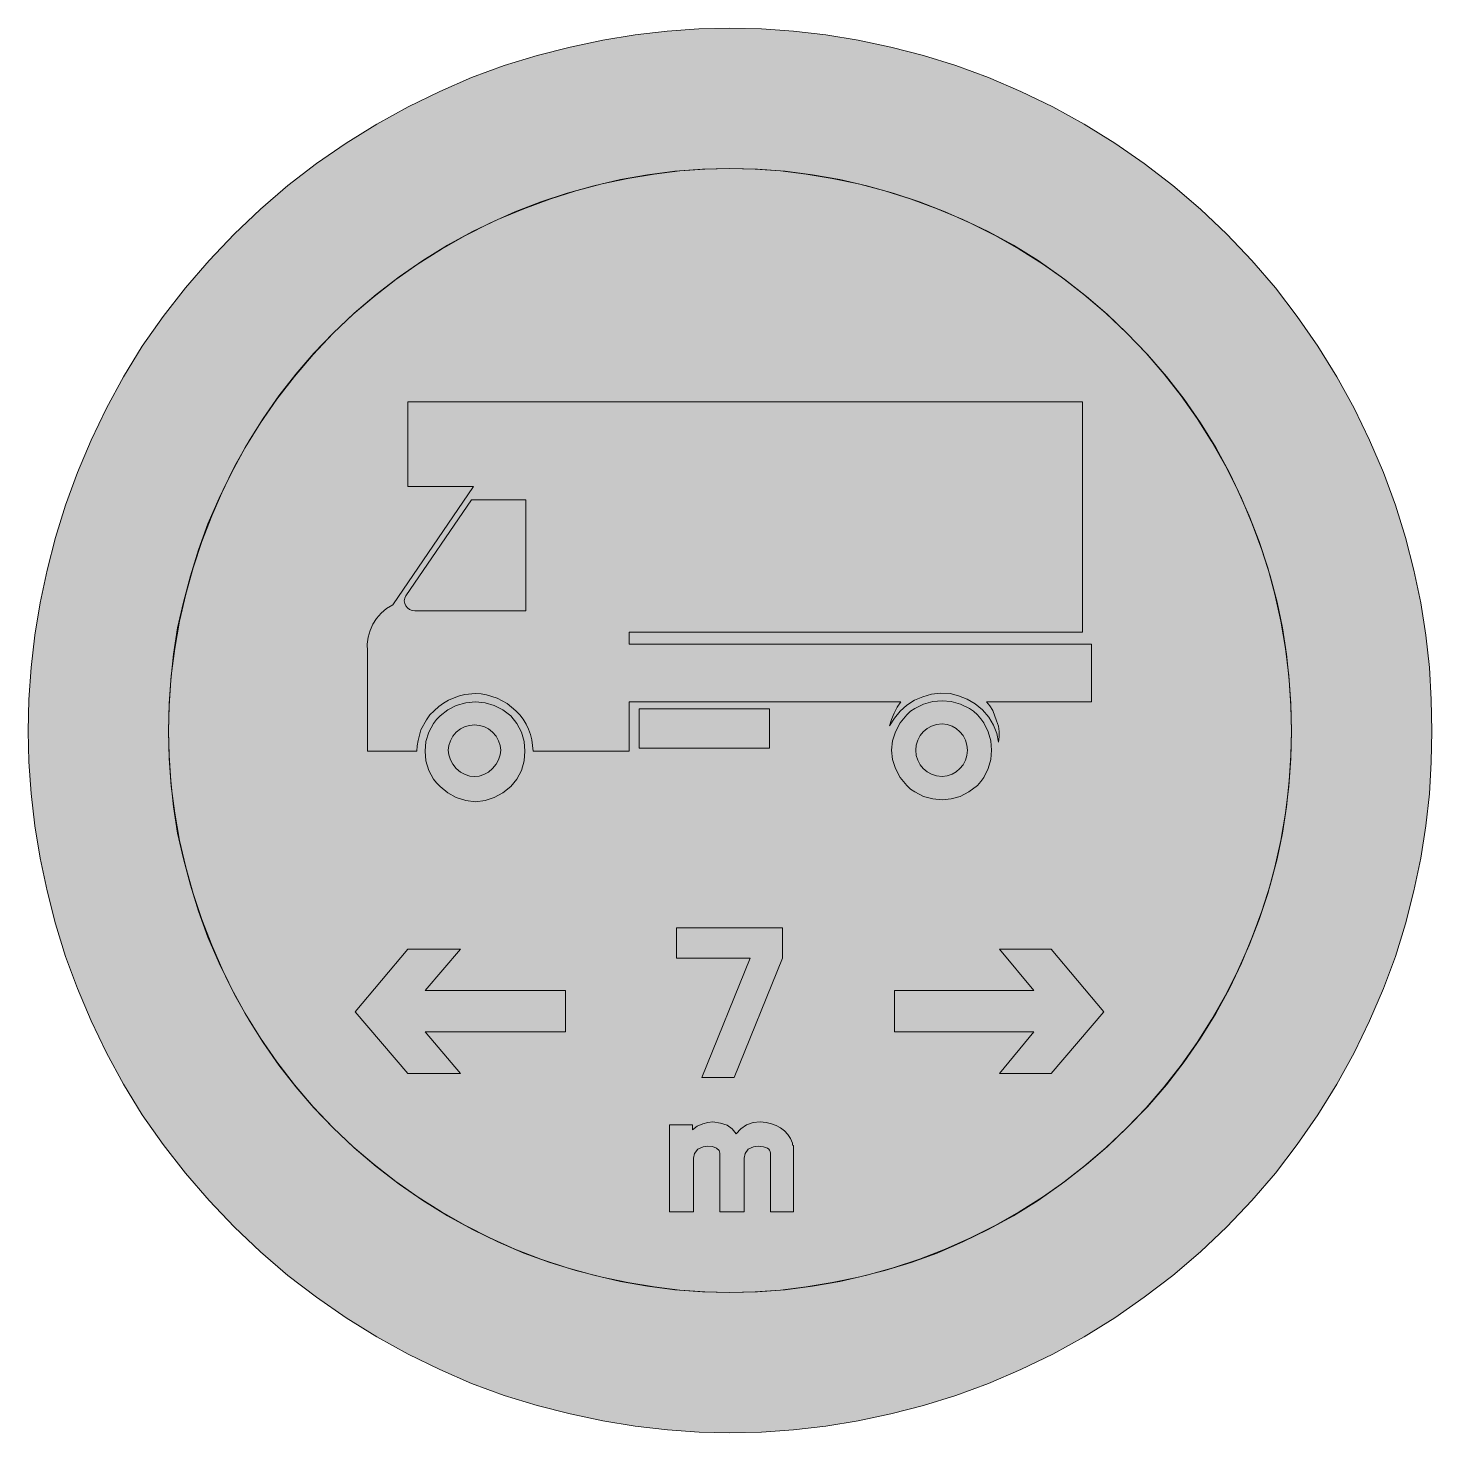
# Model space of a CAD drawing. Header units: metres. Extents: x 160 to 410, y 11 to 261.
import ezdxf

# ---------------------------------------------------------------- set-up
doc = ezdxf.new("R2010")
doc.units = ezdxf.units.M
for name, color, linetype, true_color in [('FILL_BLACK_000000', 7, 'Continuous', 0x000000), ('FILL_PINK_E1E1E1', 7, 'Continuous', 0xe1e1e1), ('STROKE_BLACK_000000', 7, 'Continuous', 0x000000)]:
    doc.layers.add(name, color=color, linetype=linetype, true_color=true_color)

msp = doc.modelspace()

# ---------------------------------------------------------------- hatches: boundary and pattern name
at = {"layer": 'FILL_BLACK_000000', "true_color": 0x000000}
h = msp.add_hatch(color=7, dxfattribs=at)
h.dxf.hatch_style = 1
h.paths.add_polyline_path([(409.41, 124.69), (408.8, 118.99), (407.88, 113.22), (406.66, 107.39), (405.16, 101.54), (403.35, 95.73), (401.22, 90), (398.76, 84.23), (395.98, 78.55), (392.89, 72.96), (389.52, 67.5), (385.87, 62.2), (381.96, 57.1), (377.77, 52.21), (373.32, 47.52), (368.6, 43.07), (363.67, 38.88), (358.56, 34.97), (353.34, 31.32), (347.88, 27.95), (342.29, 24.86), (336.61, 22.08), (330.84, 19.62), (325.03, 17.49), (319.23, 15.68), (313.42, 14.18), (307.62, 12.96), (301.82, 12.01), (296.05, 11.34), (290.36, 10.94), (284.76, 10.8), (279.25, 10.94), (273.6, 11.34), (267.84, 12.01), (262.08, 12.96), (256.25, 14.18), (250.38, 15.68), (244.51, 17.49), (238.68, 19.62), (233.02, 22.08), (227.38, 24.86), (221.82, 27.95), (216.36, 31.32), (211.06, 34.97), (205.96, 38.88), (201.07, 43.07), (196.38, 47.52), (191.92, 52.21), (187.72, 57.1), (183.75, 62.2), (180, 67.5), (176.66, 72.96), (173.63, 78.55), (170.91, 84.23), (168.48, 90), (166.35, 95.73), (164.54, 101.54), (163.04, 107.39), (161.82, 113.22), (160.87, 118.98), (160.2, 124.74), (159.79, 130.39), (159.66, 135.9), (159.79, 141.5), (160.2, 147.2), (160.87, 152.96), (161.82, 158.76), (163.04, 164.56), (164.54, 170.37), (166.35, 176.17), (168.48, 181.98), (170.91, 187.75), (173.63, 193.43), (176.66, 199.02), (180, 204.48), (183.75, 209.78), (187.72, 214.87), (191.92, 219.77), (196.38, 224.46), (201.07, 228.91), (205.96, 233.1), (211.06, 237.02), (216.36, 240.66), (221.82, 244.03), (227.38, 247.12), (233.02, 249.9), (238.68, 252.36), (244.51, 254.49), (250.38, 256.3), (256.25, 257.8), (262.08, 259.02), (267.85, 259.96), (273.55, 260.64), (279.19, 261.04), (284.76, 261.18), (290.36, 261.04), (296.05, 260.64), (301.82, 259.96), (307.62, 259.02), (313.42, 257.8), (319.23, 256.3), (325.03, 254.49), (330.84, 252.36), (336.61, 249.9), (342.29, 247.12), (347.88, 244.03), (353.34, 240.66), (358.56, 237.02), (363.67, 233.1), (368.6, 228.91), (373.32, 224.46), (377.77, 219.77), (381.96, 214.87), (385.87, 209.78), (389.52, 204.48), (392.89, 199.02), (395.98, 193.43), (398.76, 187.75), (401.22, 181.98), (403.35, 176.18), (405.16, 170.37), (406.66, 164.56), (407.88, 158.76), (408.8, 152.96), (409.41, 147.2), (409.75, 141.5), (409.86, 135.9), (409.75, 130.33), (409.41, 124.69)])
h.paths.add_polyline_path([(384.43, 144.95), (383.93, 149.57), (383.22, 154.26), (382.27, 158.88), (381.06, 163.53), (379.57, 168.18), (377.82, 172.8), (375.93, 177.38), (373.77, 181.93), (371.34, 186.42), (368.64, 190.8), (365.7, 195.02), (362.54, 199.08), (359.15, 203), (355.5, 206.82), (351.76, 210.36), (347.85, 213.71), (343.81, 216.84), (339.66, 219.78), (335.28, 222.48), (330.79, 224.91), (326.24, 227.07), (321.66, 228.96), (317.04, 230.71), (312.37, 232.2), (307.66, 233.41), (302.94, 234.36), (298.35, 235.17), (293.78, 235.73), (289.25, 236.06), (284.76, 236.16), (280.3, 236.06), (275.8, 235.73), (271.24, 235.17), (266.58, 234.36), (261.96, 233.41), (257.31, 232.2), (252.66, 230.71), (248.04, 228.96), (243.38, 227.07), (238.84, 224.91), (234.4, 222.48), (230.04, 219.78), (225.79, 216.84), (221.69, 213.71), (217.76, 210.36), (214.02, 206.82), (210.48, 203), (207.13, 199.08), (204, 195.02), (201.06, 190.8), (198.36, 186.42), (195.91, 181.93), (193.69, 177.38), (191.7, 172.8), (190.05, 168.18), (188.59, 163.53), (187.35, 158.88), (186.3, 154.26), (185.59, 149.57), (185.08, 144.95), (184.78, 140.39), (184.68, 135.9), (184.78, 131.52), (185.08, 127.01), (185.59, 122.41), (186.3, 117.72), (187.35, 113.1), (188.59, 108.45), (190.05, 103.8), (191.7, 99.18), (193.69, 94.52), (195.91, 89.98), (198.36, 85.54), (201.06, 81.18), (204, 76.93), (207.13, 72.83), (210.48, 68.9), (214.02, 65.16), (217.76, 61.62), (221.69, 58.27), (225.79, 55.14), (230.04, 52.2), (234.4, 49.5), (238.84, 47.05), (243.38, 44.83), (248.04, 42.84), (252.66, 41.19), (257.31, 39.76), (261.96, 38.56), (266.58, 37.62), (271.24, 36.81), (275.8, 36.25), (280.3, 35.92), (284.76, 35.82), (289.25, 35.92), (293.78, 36.25), (298.35, 36.81), (302.94, 37.62), (307.66, 38.56), (312.37, 39.76), (317.04, 41.19), (321.66, 42.84), (326.24, 44.83), (330.79, 47.05), (335.28, 49.5), (339.66, 52.2), (343.81, 55.14), (347.85, 58.27), (351.76, 61.62), (355.5, 65.16), (359.15, 68.9), (362.54, 72.83), (365.7, 76.93), (368.64, 81.18), (371.34, 85.54), (373.77, 89.98), (375.93, 94.52), (377.82, 99.18), (379.57, 103.8), (381.06, 108.45), (382.27, 113.1), (383.22, 117.72), (383.93, 122.41), (384.43, 127.01), (384.74, 131.52), (384.84, 135.9), (384.74, 140.39), (384.43, 144.95)], flags=16)
h = msp.add_hatch(color=7, dxfattribs=at)
h.dxf.hatch_style = 1
h.paths.add_polyline_path([(227.34, 194.58), (347.58, 194.58), (347.58, 153.54), (266.76, 153.54), (266.76, 151.38), (349.2, 151.38), (349.2, 141.12), (330.48, 141.12), (331.09, 140.38), (331.58, 139.54), (332.28, 137.7), (332.59, 136.75), (332.73, 135.81), (332.74, 134.86), (332.64, 133.92), (332.34, 135.43), (331.74, 136.93), (330.87, 138.37), (329.76, 139.68), (328.46, 140.76), (327.02, 141.59), (325.51, 142.19), (324, 142.56), (322.33, 142.63), (320.69, 142.44), (319.13, 142.02), (317.65, 141.37), (316.3, 140.51), (315.09, 139.45), (314.05, 138.21), (313.2, 136.8), (313.53, 137.98), (313.99, 139.09), (314.54, 140.14), (315.18, 141.12), (266.76, 141.12), (266.76, 132.3), (249.66, 132.3), (249.46, 134.31), (249.21, 135.29), (248.87, 136.24), (248.44, 137.14), (247.91, 138), (247.3, 138.78), (246.6, 139.5), (245.02, 140.81), (243.27, 141.77), (241.39, 142.36), (240.4, 142.51), (239.4, 142.56), (237.51, 142.4), (236.56, 142.18), (235.62, 141.84), (234.6, 141.4), (233.68, 140.87), (232.84, 140.25), (232.02, 139.5), (231.27, 138.76), (230.65, 137.92), (229.68, 136.08), (229.18, 134.19), (229.02, 133.24), (228.96, 132.3), (220.14, 132.3), (220.14, 150.12), (220.1, 151.39), (220.26, 152.63), (220.6, 153.82), (221.11, 154.93), (221.78, 155.97), (222.6, 156.9), (223.55, 157.72), (224.64, 158.4), (239.04, 179.46), (227.34, 179.46), (227.34, 194.58)])
h.paths.add_polyline_path([(226.98, 160.02), (226.78, 159.59), (226.71, 159.12), (226.78, 158.65), (226.98, 158.22), (227.28, 157.85), (227.65, 157.57), (228.09, 157.38), (228.6, 157.32), (248.4, 157.32), (248.4, 177.12), (238.68, 177.12), (226.98, 160.02)], flags=16)
h = msp.add_hatch(color=7, dxfattribs=at)
h.dxf.hatch_style = 1
h.paths.add_polyline_path([(247.57, 128.88), (246.78, 127.34), (245.7, 126), (244.29, 124.89), (242.75, 124.04), (241.12, 123.49), (239.4, 123.3), (237.66, 123.49), (235.98, 124.04), (234.44, 124.89), (233.1, 126), (232.47, 126.64), (231.92, 127.34), (231.07, 128.88), (230.57, 130.56), (230.4, 132.3), (230.57, 134.04), (231.07, 135.72), (231.92, 137.26), (232.47, 137.96), (233.1, 138.6), (234.44, 139.68), (235.98, 140.47), (237.66, 140.95), (239.4, 141.12), (241.12, 140.95), (242.75, 140.47), (244.29, 139.68), (245.7, 138.6), (246.78, 137.26), (247.57, 135.72), (248.05, 134.04), (248.22, 132.3), (248.05, 130.56), (247.57, 128.88)])
h.paths.add_polyline_path([(243.52, 134.17), (243.06, 134.99), (242.46, 135.72), (241.73, 136.3), (240.91, 136.69), (240.06, 136.91), (239.22, 136.98), (238.38, 136.91), (237.53, 136.69), (236.71, 136.3), (235.98, 135.72), (235.38, 134.99), (234.92, 134.17), (234.64, 133.32), (234.54, 132.48), (234.64, 131.64), (234.92, 130.79), (235.38, 129.97), (235.98, 129.24), (236.71, 128.56), (237.53, 128.12), (238.38, 127.87), (239.22, 127.8), (240.06, 127.87), (240.91, 128.12), (241.73, 128.56), (242.46, 129.24), (243.06, 129.97), (243.52, 130.79), (243.8, 131.64), (243.9, 132.48), (243.8, 133.32), (243.52, 134.17)], flags=16)
h = msp.add_hatch(color=7, dxfattribs=at)
h.dxf.hatch_style = 1
h.paths.add_polyline_path([(330.79, 129.19), (330.01, 127.62), (329.49, 126.88), (328.86, 126.18), (327.34, 125.03), (325.78, 124.24), (324.18, 123.8), (322.56, 123.66), (320.92, 123.8), (319.27, 124.24), (317.7, 125.03), (316.96, 125.55), (316.26, 126.18), (315.08, 127.62), (314.23, 129.19), (313.73, 130.84), (313.56, 132.48), (313.73, 134.12), (314.23, 135.76), (315.08, 137.34), (316.26, 138.78), (316.96, 139.41), (317.7, 139.93), (319.27, 140.71), (320.92, 141.16), (322.56, 141.3), (324.2, 141.16), (325.84, 140.71), (327.42, 139.93), (328.16, 139.41), (328.86, 138.78), (329.49, 138.08), (330.01, 137.34), (330.79, 135.76), (331.24, 134.12), (331.38, 132.48), (331.24, 130.84), (330.79, 129.19)])
h.paths.add_polyline_path([(326.71, 134.27), (326.3, 135.07), (325.75, 135.76), (325.09, 136.34), (324.33, 136.78), (323.48, 137.06), (322.56, 137.16), (321.58, 137.06), (320.69, 136.78), (319.89, 136.34), (319.21, 135.76), (318.65, 135.07), (318.23, 134.27), (317.97, 133.4), (317.88, 132.48), (317.97, 131.56), (318.23, 130.69), (318.65, 129.89), (319.21, 129.19), (319.89, 128.62), (320.69, 128.18), (321.58, 127.9), (322.56, 127.8), (323.48, 127.9), (324.33, 128.18), (325.09, 128.62), (325.75, 129.19), (326.3, 129.89), (326.71, 130.69), (326.97, 131.56), (327.06, 132.48), (326.97, 133.4), (326.71, 134.27)], flags=16)
h = msp.add_hatch(color=7, dxfattribs=at)
h.dxf.hatch_style = 1
h.paths.add_polyline_path([(291.78, 139.86), (291.78, 132.84), (268.56, 132.84), (268.56, 139.86), (291.78, 139.86)])
h = msp.add_hatch(color=7, dxfattribs=at)
h.dxf.hatch_style = 1
h.paths.add_polyline_path([(288.36, 95.4), (275.22, 95.4), (275.22, 100.8), (294.12, 100.8), (294.12, 95.4), (285.48, 74.16), (279.72, 74.16), (288.36, 95.4)])
h = msp.add_hatch(color=7, dxfattribs=at)
h.dxf.hatch_style = 1
h.paths.add_polyline_path([(236.7, 97.02), (230.4, 89.64), (255.42, 89.64), (255.42, 82.26), (230.4, 82.26), (236.7, 74.88), (227.34, 74.88), (217.98, 85.86), (227.34, 97.02), (236.7, 97.02)])
h = msp.add_hatch(color=7, dxfattribs=at)
h.dxf.hatch_style = 1
h.paths.add_polyline_path([(351.36, 85.86), (342, 74.88), (332.82, 74.88), (338.94, 82.26), (314.1, 82.26), (314.1, 89.64), (338.94, 89.64), (332.82, 97.02), (342, 97.02), (351.36, 85.86)])
h = msp.add_hatch(color=7, dxfattribs=at)
h.dxf.hatch_style = 1
h.paths.add_polyline_path([(291.96, 50.22), (291.96, 60.66), (291.94, 60.93), (291.78, 61.2), (291.67, 61.38), (291.42, 61.56), (290.74, 61.81), (289.8, 61.92), (288.97, 61.78), (288, 61.38), (287.44, 60.57), (287.28, 59.76), (287.28, 50.22), (282.96, 50.22), (282.96, 60.66), (282.8, 61.16), (282.35, 61.56), (281.67, 61.82), (280.8, 61.92), (279.97, 61.78), (279, 61.38), (278.44, 60.57), (278.28, 59.76), (278.28, 50.22), (273.96, 50.22), (273.96, 65.7), (278.1, 65.7), (278.1, 64.8), (278.93, 65.47), (279.9, 65.88), (280.8, 66.13), (281.7, 66.24), (283.08, 66.03), (284.24, 65.63), (285.17, 65), (285.84, 64.08), (286.72, 65.02), (287.73, 65.7), (288.88, 66.1), (290.16, 66.24), (291.2, 66.12), (292.15, 65.9), (293.01, 65.58), (293.78, 65.16), (294.46, 64.64), (295.05, 64.01), (295.53, 63.29), (295.92, 62.46), (295.92, 62.1), (296.08, 62.01), (296.1, 61.92), (296.1, 61.74), (296.1, 61.38), (296.1, 50.22), (291.96, 50.22)])
at = {"layer": 'FILL_PINK_E1E1E1', "true_color": 0xe1e1e1}
h = msp.add_hatch(color=7, dxfattribs=at)
h.dxf.hatch_style = 1
h.paths.add_polyline_path([(384.72, 130.98), (384.37, 126.09), (383.78, 121.23), (382.95, 116.41), (381.89, 111.65), (380.59, 106.94), (379.05, 102.3), (377.28, 97.74), (375.28, 93.21), (373.07, 88.8), (370.64, 84.52), (368.01, 80.37), (365.18, 76.35), (362.14, 72.48), (358.92, 68.75), (355.5, 65.16), (351.97, 61.8), (348.29, 58.62), (344.44, 55.62), (340.45, 52.81), (336.31, 50.19), (332.04, 47.77), (327.63, 45.56), (323.1, 43.56), (318.53, 41.78), (313.87, 40.22), (309.13, 38.9), (304.33, 37.8), (299.49, 36.94), (294.6, 36.32), (289.69, 35.95), (284.76, 35.82), (279.84, 35.95), (274.95, 36.32), (270.08, 36.94), (265.25, 37.8), (260.47, 38.9), (255.73, 40.22), (251.04, 41.78), (246.42, 43.56), (241.95, 45.56), (237.59, 47.77), (233.34, 50.19), (229.21, 52.81), (225.2, 55.62), (221.34, 58.62), (217.6, 61.8), (214.02, 65.16), (210.6, 68.75), (207.38, 72.48), (204.35, 76.35), (201.53, 80.37), (198.92, 84.52), (196.53, 88.8), (194.36, 93.21), (192.42, 97.74), (190.64, 102.3), (189.08, 106.94), (187.76, 111.65), (186.66, 116.41), (185.8, 121.23), (185.18, 126.09), (184.81, 130.98), (184.68, 135.9), (184.81, 140.83), (185.18, 145.74), (185.8, 150.63), (186.66, 155.47), (187.76, 160.27), (189.08, 165.01), (190.64, 169.67), (192.42, 174.24), (194.36, 178.77), (196.53, 183.18), (198.92, 187.46), (201.53, 191.61), (204.35, 195.63), (207.38, 199.5), (210.6, 203.23), (214.02, 206.82), (217.6, 210.18), (221.34, 213.36), (225.2, 216.36), (229.21, 219.17), (233.34, 221.79), (237.59, 224.21), (241.95, 226.42), (246.42, 228.42), (251.04, 230.2), (255.73, 231.76), (260.47, 233.08), (265.25, 234.18), (270.08, 235.04), (274.95, 235.66), (279.84, 236.03), (284.76, 236.16), (289.69, 236.03), (294.6, 235.66), (299.49, 235.04), (304.33, 234.18), (309.13, 233.08), (313.87, 231.76), (318.53, 230.2), (323.1, 228.42), (327.63, 226.42), (332.04, 224.21), (336.31, 221.79), (340.45, 219.17), (344.44, 216.36), (348.29, 213.36), (351.97, 210.18), (355.5, 206.82), (358.92, 203.23), (362.14, 199.5), (365.18, 195.63), (368.01, 191.61), (370.64, 187.46), (373.07, 183.18), (375.28, 178.77), (377.28, 174.24), (379.05, 169.67), (380.59, 165.01), (381.89, 160.27), (382.95, 155.47), (383.78, 150.63), (384.37, 145.74), (384.72, 140.83), (384.84, 135.9), (384.72, 130.98)])

# ---------------------------------------------------------------- linework, layer by layer
at = {"layer": 'FILL_BLACK_000000', "lineweight": 0, "true_color": 0x000000}
for points in [[(409.41, 124.69), (408.8, 118.99), (407.88, 113.22), (406.66, 107.39), (405.16, 101.54), (403.35, 95.73), (401.22, 90), (398.76, 84.23), (395.98, 78.55), (392.89, 72.96), (389.52, 67.5), (385.87, 62.2), (381.96, 57.1), (377.77, 52.21), (373.32, 47.52), (368.6, 43.07), (363.67, 38.88), (358.56, 34.97), (353.34, 31.32), (347.88, 27.95), (342.29, 24.86), (336.61, 22.08), (330.84, 19.62), (325.03, 17.49), (319.23, 15.68), (313.42, 14.18), (307.62, 12.96), (301.82, 12.01), (296.05, 11.34), (290.36, 10.94), (284.76, 10.8), (279.25, 10.94), (273.6, 11.34), (267.84, 12.01), (262.08, 12.96), (256.25, 14.18), (250.38, 15.68), (244.51, 17.49), (238.68, 19.62), (233.02, 22.08), (227.38, 24.86), (221.82, 27.95), (216.36, 31.32), (211.06, 34.97), (205.96, 38.88), (201.07, 43.07), (196.38, 47.52), (191.92, 52.21), (187.72, 57.1), (183.75, 62.2), (180, 67.5), (176.66, 72.96), (173.63, 78.55), (170.91, 84.23), (168.48, 90), (166.35, 95.73), (164.54, 101.54), (163.04, 107.39), (161.82, 113.22), (160.87, 118.98), (160.2, 124.74), (159.79, 130.39), (159.66, 135.9), (159.79, 141.5), (160.2, 147.2), (160.87, 152.96), (161.82, 158.76), (163.04, 164.56), (164.54, 170.37), (166.35, 176.17), (168.48, 181.98), (170.91, 187.75), (173.63, 193.43), (176.66, 199.02), (180, 204.48), (183.75, 209.78), (187.72, 214.87), (191.92, 219.77), (196.38, 224.46), (201.07, 228.91), (205.96, 233.1), (211.06, 237.02), (216.36, 240.66), (221.82, 244.03), (227.38, 247.12), (233.02, 249.9), (238.68, 252.36), (244.51, 254.49), (250.38, 256.3), (256.25, 257.8), (262.08, 259.02), (267.85, 259.96), (273.55, 260.64), (279.19, 261.04), (284.76, 261.18), (290.36, 261.04), (296.05, 260.64), (301.82, 259.96), (307.62, 259.02), (313.42, 257.8), (319.23, 256.3), (325.03, 254.49), (330.84, 252.36), (336.61, 249.9), (342.29, 247.12), (347.88, 244.03), (353.34, 240.66), (358.56, 237.02), (363.67, 233.1), (368.6, 228.91), (373.32, 224.46), (377.77, 219.77), (381.96, 214.87), (385.87, 209.78), (389.52, 204.48), (392.89, 199.02), (395.98, 193.43), (398.76, 187.75), (401.22, 181.98), (403.35, 176.18), (405.16, 170.37), (406.66, 164.56), (407.88, 158.76), (408.8, 152.96), (409.41, 147.2), (409.75, 141.5), (409.86, 135.9), (409.75, 130.33)], [(384.43, 144.95), (383.93, 149.57), (383.22, 154.26), (382.27, 158.88), (381.06, 163.53), (379.57, 168.18), (377.82, 172.8), (375.93, 177.38), (373.77, 181.93), (371.34, 186.42), (368.64, 190.8), (365.7, 195.02), (362.54, 199.08), (359.15, 203), (355.5, 206.82), (351.76, 210.36), (347.85, 213.71), (343.81, 216.84), (339.66, 219.78), (335.28, 222.48), (330.79, 224.91), (326.24, 227.07), (321.66, 228.96), (317.04, 230.71), (312.37, 232.2), (307.66, 233.41), (302.94, 234.36), (298.35, 235.17), (293.78, 235.73), (289.25, 236.06), (284.76, 236.16), (280.3, 236.06), (275.8, 235.73), (271.24, 235.17), (266.58, 234.36), (261.96, 233.41), (257.31, 232.2), (252.66, 230.71), (248.04, 228.96), (243.38, 227.07), (238.84, 224.91), (234.4, 222.48), (230.04, 219.78), (225.79, 216.84), (221.69, 213.71), (217.76, 210.36), (214.02, 206.82), (210.48, 203), (207.13, 199.08), (204, 195.02), (201.06, 190.8), (198.36, 186.42), (195.91, 181.93), (193.69, 177.38), (191.7, 172.8), (190.05, 168.18), (188.59, 163.53), (187.35, 158.88), (186.3, 154.26), (185.59, 149.57), (185.08, 144.95), (184.78, 140.39), (184.68, 135.9), (184.78, 131.52), (185.08, 127.01), (185.59, 122.41), (186.3, 117.72), (187.35, 113.1), (188.59, 108.45), (190.05, 103.8), (191.7, 99.18), (193.69, 94.52), (195.91, 89.98), (198.36, 85.54), (201.06, 81.18), (204, 76.93), (207.13, 72.83), (210.48, 68.9), (214.02, 65.16), (217.76, 61.62), (221.69, 58.27), (225.79, 55.14), (230.04, 52.2), (234.4, 49.5), (238.84, 47.05), (243.38, 44.83), (248.04, 42.84), (252.66, 41.19), (257.31, 39.76), (261.96, 38.56), (266.58, 37.62), (271.24, 36.81), (275.8, 36.25), (280.3, 35.92), (284.76, 35.82), (289.25, 35.92), (293.78, 36.25), (298.35, 36.81), (302.94, 37.62), (307.66, 38.56), (312.37, 39.76), (317.04, 41.19), (321.66, 42.84), (326.24, 44.83), (330.79, 47.05), (335.28, 49.5), (339.66, 52.2), (343.81, 55.14), (347.85, 58.27), (351.76, 61.62), (355.5, 65.16), (359.15, 68.9), (362.54, 72.83), (365.7, 76.93), (368.64, 81.18), (371.34, 85.54), (373.77, 89.98), (375.93, 94.52), (377.82, 99.18), (379.57, 103.8), (381.06, 108.45), (382.27, 113.1), (383.22, 117.72), (383.93, 122.41), (384.43, 127.01), (384.74, 131.52), (384.84, 135.9), (384.74, 140.39)], [(227.34, 194.58), (347.58, 194.58), (347.58, 153.54), (266.76, 153.54), (266.76, 151.38), (349.2, 151.38), (349.2, 141.12), (330.48, 141.12), (331.09, 140.38), (331.58, 139.54), (332.28, 137.7), (332.59, 136.75), (332.73, 135.81), (332.74, 134.86), (332.64, 133.92), (332.34, 135.43), (331.74, 136.93), (330.87, 138.37), (329.76, 139.68), (328.46, 140.76), (327.02, 141.59), (325.51, 142.19), (324, 142.56), (322.33, 142.63), (320.69, 142.44), (319.13, 142.02), (317.65, 141.37), (316.3, 140.51), (315.09, 139.45), (314.05, 138.21), (313.2, 136.8), (313.53, 137.98), (313.99, 139.09), (314.54, 140.14), (315.18, 141.12), (266.76, 141.12), (266.76, 132.3), (249.66, 132.3), (249.46, 134.31), (249.21, 135.29), (248.87, 136.24), (248.44, 137.14), (247.91, 138), (247.3, 138.78), (246.6, 139.5), (245.02, 140.81), (243.27, 141.77), (241.39, 142.36), (240.4, 142.51), (239.4, 142.56), (237.51, 142.4), (236.56, 142.18), (235.62, 141.84), (234.6, 141.4), (233.68, 140.87), (232.84, 140.25), (232.02, 139.5), (231.27, 138.76), (230.65, 137.92), (229.68, 136.08), (229.18, 134.19), (229.02, 133.24), (228.96, 132.3), (220.14, 132.3), (220.14, 150.12), (220.1, 151.39), (220.26, 152.63), (220.6, 153.82), (221.11, 154.93), (221.78, 155.97), (222.6, 156.9), (223.55, 157.72), (224.64, 158.4), (239.04, 179.46), (227.34, 179.46)], [(226.98, 160.02), (226.78, 159.59), (226.71, 159.12), (226.78, 158.65), (226.98, 158.22), (227.28, 157.85), (227.65, 157.57), (228.09, 157.38), (228.6, 157.32), (248.4, 157.32), (248.4, 177.12), (238.68, 177.12)], [(247.57, 128.88), (246.78, 127.34), (245.7, 126), (244.29, 124.89), (242.75, 124.04), (241.12, 123.49), (239.4, 123.3), (237.66, 123.49), (235.98, 124.04), (234.44, 124.89), (233.1, 126), (232.47, 126.64), (231.92, 127.34), (231.07, 128.88), (230.57, 130.56), (230.4, 132.3), (230.57, 134.04), (231.07, 135.72), (231.92, 137.26), (232.47, 137.96), (233.1, 138.6), (234.44, 139.68), (235.98, 140.47), (237.66, 140.95), (239.4, 141.12), (241.12, 140.95), (242.75, 140.47), (244.29, 139.68), (245.7, 138.6), (246.78, 137.26), (247.57, 135.72), (248.05, 134.04), (248.22, 132.3), (248.05, 130.56)], [(330.79, 129.19), (330.01, 127.62), (329.49, 126.88), (328.86, 126.18), (327.34, 125.03), (325.78, 124.24), (324.18, 123.8), (322.56, 123.66), (320.92, 123.8), (319.27, 124.24), (317.7, 125.03), (316.96, 125.55), (316.26, 126.18), (315.08, 127.62), (314.23, 129.19), (313.73, 130.84), (313.56, 132.48), (313.73, 134.12), (314.23, 135.76), (315.08, 137.34), (316.26, 138.78), (316.96, 139.41), (317.7, 139.93), (319.27, 140.71), (320.92, 141.16), (322.56, 141.3), (324.2, 141.16), (325.84, 140.71), (327.42, 139.93), (328.16, 139.41), (328.86, 138.78), (329.49, 138.08), (330.01, 137.34), (330.79, 135.76), (331.24, 134.12), (331.38, 132.48), (331.24, 130.84)], [(291.78, 139.86), (291.78, 132.84), (268.56, 132.84), (268.56, 139.86)], [(243.52, 134.17), (243.06, 134.99), (242.46, 135.72), (241.73, 136.3), (240.91, 136.69), (240.06, 136.91), (239.22, 136.98), (238.38, 136.91), (237.53, 136.69), (236.71, 136.3), (235.98, 135.72), (235.38, 134.99), (234.92, 134.17), (234.64, 133.32), (234.54, 132.48), (234.64, 131.64), (234.92, 130.79), (235.38, 129.97), (235.98, 129.24), (236.71, 128.56), (237.53, 128.12), (238.38, 127.87), (239.22, 127.8), (240.06, 127.87), (240.91, 128.12), (241.73, 128.56), (242.46, 129.24), (243.06, 129.97), (243.52, 130.79), (243.8, 131.64), (243.9, 132.48), (243.8, 133.32)], [(326.71, 134.27), (326.3, 135.07), (325.75, 135.76), (325.09, 136.34), (324.33, 136.78), (323.48, 137.06), (322.56, 137.16), (321.58, 137.06), (320.69, 136.78), (319.89, 136.34), (319.21, 135.76), (318.65, 135.07), (318.23, 134.27), (317.97, 133.4), (317.88, 132.48), (317.97, 131.56), (318.23, 130.69), (318.65, 129.89), (319.21, 129.19), (319.89, 128.62), (320.69, 128.18), (321.58, 127.9), (322.56, 127.8), (323.48, 127.9), (324.33, 128.18), (325.09, 128.62), (325.75, 129.19), (326.3, 129.89), (326.71, 130.69), (326.97, 131.56), (327.06, 132.48), (326.97, 133.4)], [(288.36, 95.4), (275.22, 95.4), (275.22, 100.8), (294.12, 100.8), (294.12, 95.4), (285.48, 74.16), (279.72, 74.16)], [(236.7, 97.02), (230.4, 89.64), (255.42, 89.64), (255.42, 82.26), (230.4, 82.26), (236.7, 74.88), (227.34, 74.88), (217.98, 85.86), (227.34, 97.02)], [(351.36, 85.86), (342, 74.88), (332.82, 74.88), (338.94, 82.26), (314.1, 82.26), (314.1, 89.64), (338.94, 89.64), (332.82, 97.02), (342, 97.02)], [(291.96, 50.22), (291.96, 60.66), (291.94, 60.93), (291.78, 61.2), (291.67, 61.38), (291.42, 61.56), (290.74, 61.81), (289.8, 61.92), (288.97, 61.78), (288, 61.38), (287.44, 60.57), (287.28, 59.76), (287.28, 50.22), (282.96, 50.22), (282.96, 60.66), (282.8, 61.16), (282.35, 61.56), (281.67, 61.82), (280.8, 61.92), (279.97, 61.78), (279, 61.38), (278.44, 60.57), (278.28, 59.76), (278.28, 50.22), (273.96, 50.22), (273.96, 65.7), (278.1, 65.7), (278.1, 64.8), (278.93, 65.47), (279.9, 65.88), (280.8, 66.13), (281.7, 66.24), (283.08, 66.03), (284.24, 65.63), (285.17, 65), (285.84, 64.08), (286.72, 65.02), (287.73, 65.7), (288.88, 66.1), (290.16, 66.24), (291.2, 66.12), (292.15, 65.9), (293.01, 65.58), (293.78, 65.16), (294.46, 64.64), (295.05, 64.01), (295.53, 63.29), (295.92, 62.46), (295.92, 62.1), (296.08, 62.01), (296.1, 61.92), (296.1, 61.74), (296.1, 61.38), (296.1, 50.22)]]:
    msp.add_lwpolyline(points, close=True, dxfattribs=at)
at = {"layer": 'FILL_PINK_E1E1E1', "lineweight": 0, "true_color": 0xe1e1e1}
msp.add_lwpolyline([(384.72, 130.98), (384.37, 126.09), (383.78, 121.23), (382.95, 116.41), (381.89, 111.65), (380.59, 106.94), (379.05, 102.3), (377.28, 97.74), (375.28, 93.21), (373.07, 88.8), (370.64, 84.52), (368.01, 80.37), (365.18, 76.35), (362.14, 72.48), (358.92, 68.75), (355.5, 65.16), (351.97, 61.8), (348.29, 58.62), (344.44, 55.62), (340.45, 52.81), (336.31, 50.19), (332.04, 47.77), (327.63, 45.56), (323.1, 43.56), (318.53, 41.78), (313.87, 40.22), (309.13, 38.9), (304.33, 37.8), (299.49, 36.94), (294.6, 36.32), (289.69, 35.95), (284.76, 35.82), (279.84, 35.95), (274.95, 36.32), (270.08, 36.94), (265.25, 37.8), (260.47, 38.9), (255.73, 40.22), (251.04, 41.78), (246.42, 43.56), (241.95, 45.56), (237.59, 47.77), (233.34, 50.19), (229.21, 52.81), (225.2, 55.62), (221.34, 58.62), (217.6, 61.8), (214.02, 65.16), (210.6, 68.75), (207.38, 72.48), (204.35, 76.35), (201.53, 80.37), (198.92, 84.52), (196.53, 88.8), (194.36, 93.21), (192.42, 97.74), (190.64, 102.3), (189.08, 106.94), (187.76, 111.65), (186.66, 116.41), (185.8, 121.23), (185.18, 126.09), (184.81, 130.98), (184.68, 135.9), (184.81, 140.83), (185.18, 145.74), (185.8, 150.63), (186.66, 155.47), (187.76, 160.27), (189.08, 165.01), (190.64, 169.67), (192.42, 174.24), (194.36, 178.77), (196.53, 183.18), (198.92, 187.46), (201.53, 191.61), (204.35, 195.63), (207.38, 199.5), (210.6, 203.23), (214.02, 206.82), (217.6, 210.18), (221.34, 213.36), (225.2, 216.36), (229.21, 219.17), (233.34, 221.79), (237.59, 224.21), (241.95, 226.42), (246.42, 228.42), (251.04, 230.2), (255.73, 231.76), (260.47, 233.08), (265.25, 234.18), (270.08, 235.04), (274.95, 235.66), (279.84, 236.03), (284.76, 236.16), (289.69, 236.03), (294.6, 235.66), (299.49, 235.04), (304.33, 234.18), (309.13, 233.08), (313.87, 231.76), (318.53, 230.2), (323.1, 228.42), (327.63, 226.42), (332.04, 224.21), (336.31, 221.79), (340.45, 219.17), (344.44, 216.36), (348.29, 213.36), (351.97, 210.18), (355.5, 206.82), (358.92, 203.23), (362.14, 199.5), (365.18, 195.63), (368.01, 191.61), (370.64, 187.46), (373.07, 183.18), (375.28, 178.77), (377.28, 174.24), (379.05, 169.67), (380.59, 165.01), (381.89, 160.27), (382.95, 155.47), (383.78, 150.63), (384.37, 145.74), (384.72, 140.83), (384.84, 135.9)], close=True, dxfattribs=at)
at = {"layer": 'STROKE_BLACK_000000', "lineweight": 0, "true_color": 0x000000}
msp.add_lwpolyline([(342, 97.02), (332.82, 97.02), (338.94, 89.64), (314.1, 89.64), (314.1, 82.26), (338.94, 82.26), (332.82, 74.88), (342, 74.88), (351.36, 85.86), (342, 97.02)], dxfattribs=at)

doc.saveas('drawing.dxf')
